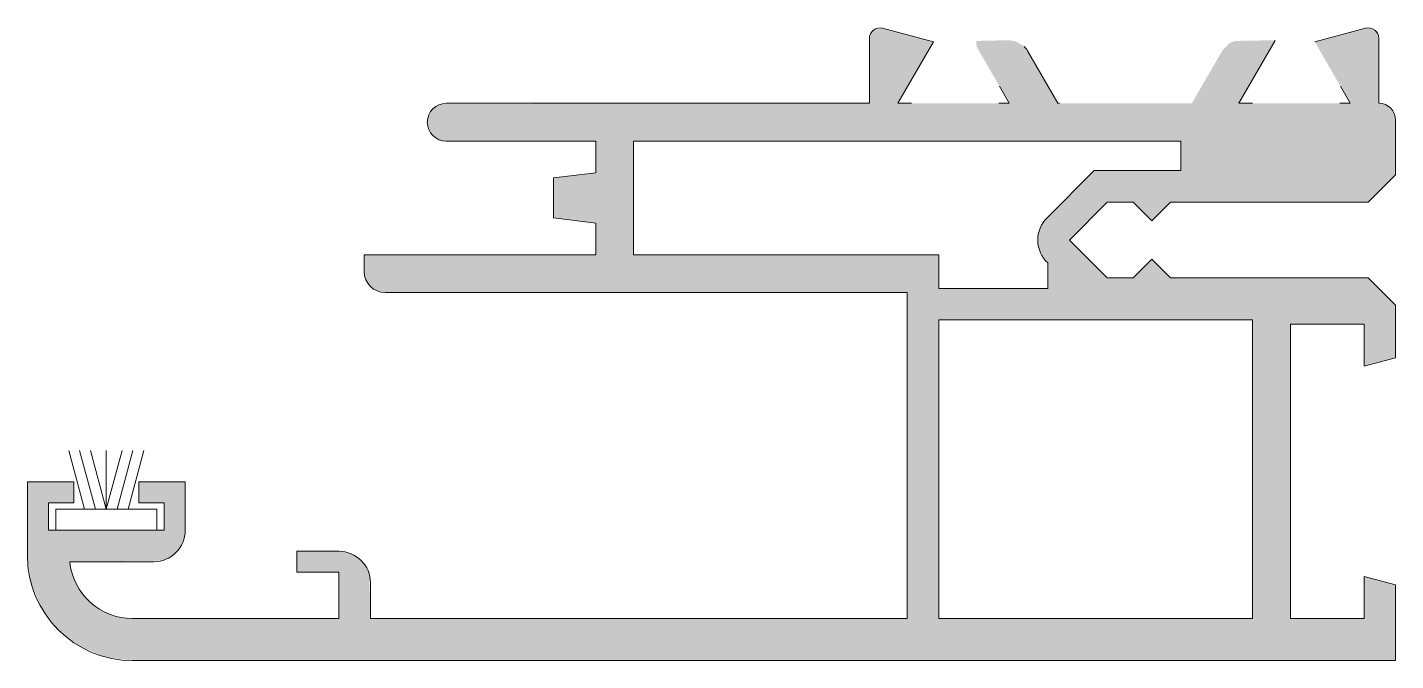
# Model space of a CAD drawing. Header units: metres. Extents: x -65 to 0, y 0 to 30.1.
import ezdxf

# ---------------------------------------------------------------- set-up
doc = ezdxf.new("R2010")
doc.units = ezdxf.units.M
doc.layers.add('A-DETL-GENF', color=92, linetype='Continuous', lineweight=18)

# ---------------------------------------------------------------- blocks, each defined once
blk = doc.blocks.new('31 Solarlux p_03 - 31Solarlux p_03-4738536-00_0 Basismaterialen')
at = {"layer": 'A-DETL-GENF'}
h = blk.add_hatch(color=256, dxfattribs=at)
h.paths.add_polyline_path([(-65, 5.975), (-65, 5), (-64.83, 3.706), (-64.33, 2.5), (-63.536, 1.464), (-62.5, 0.67), (-61.294, 0.17), (-60, 0), (0, 0), (0, 3.598), (-1.5, 4), (-1.5, 2), (-5, 2), (-5, 16), (-1.5, 16), (-1.5, 14), (0, 14.402), (0, 16.9), (-1.3, 18.2), (-10.7, 18.2), (-11.583, 19.083), (-12.466, 18.2), (-13.7, 18.2), (-15.5, 20), (-13.7, 21.8), (-12.466, 21.8), (-11.583, 20.917), (-10.7, 21.8), (-1.3, 21.8), (0, 23.1), (0, 25.7), (-0.107, 26.1), (-0.4, 26.393), (-0.8, 26.5), (-0.801, 29.591), (-0.946, 29.943), (-1.171, 30.072), (-1.429, 30.072), (-3.843, 29.426), (-2.154, 26.5), (-7.446, 26.5), (-5.725, 29.5), (-7.63, 29.466), (-7.871, 29.366), (-8.178, 29.078), (-8.284, 28.919), (-9.681, 26.5), (-16.044, 26.5), (-17.646, 29.207), (-18.02, 29.435), (-18.279, 29.49), (-18.354, 29.5), (-19.925, 29.466), (-19.906, 29.189), (-18.354, 26.5), (-23.646, 26.5), (-21.957, 29.426), (-24.371, 30.072), (-24.75, 30.022), (-24.933, 29.839), (-25, 29.589), (-25, 26.5), (-45.333, 26.469), (-45.55, 26.379), (-45.736, 26.236), (-45.879, 26.05), (-45.969, 25.833), (-46, 25.6), (-45.969, 25.367), (-45.879, 25.15), (-45.736, 24.964), (-45.55, 24.821), (-45.333, 24.731), (-45.1, 24.7), (-38, 24.7), (-38, 23.2), (-40, 22.95), (-40, 21.05), (-38, 20.8), (-38, 19.3), (-49, 19.3), (-48.966, 18.241), (-48.866, 18), (-48.707, 17.793), (-48.5, 17.634), (-48.259, 17.534), (-48, 17.5), (-23.2, 17.5), (-23.2, 2), (-48.7, 2), (-48.751, 4.088), (-48.901, 4.45), (-49.139, 4.761), (-49.45, 4.999), (-49.812, 5.149), (-50.2, 5.2), (-52.2, 5.2), (-52.2, 4.2), (-50.2, 4.2), (-50.2, 2), (-60, 2), (-60.728, 2.09), (-61.412, 2.353), (-62.012, 2.775), (-62.492, 3.33), (-62.823, 3.985), (-62.985, 4.7), (-58.612, 4.751), (-58.25, 4.901), (-57.939, 5.139), (-57.701, 5.45), (-57.53, 5.975), (-57.5, 6.2), (-57.5, 8.5), (-59.7, 8.5), (-59.7, 7.5), (-58.5, 7.5), (-58.5, 6.2), (-64, 6.2), (-64, 7.5), (-62.8, 7.5), (-62.8, 8.5), (-65, 8.5)])
h.paths.add_polyline_path([(-36.2, 19.3), (-36.2, 24.7), (-10.212, 24.7), (-10.212, 23.3), (-14.321, 23.3), (-16.773, 20.793), (-16.92, 20.483), (-16.993, 20.149), (-16.987, 19.807), (-16.905, 19.474), (-16.749, 19.17), (-16.528, 18.908), (-16.528, 17.7), (-21.7, 17.7), (-21.7, 19.3)])
h.paths.add_polyline_path([(-21.7, 5.975), (-21.7, 16.2), (-6.8, 16.2), (-6.8, 2), (-21.7, 2)])
for p, q in [((-21.957, 29.426), (-24.371, 30.072)), ((-1.429, 30.072), (-3.843, 29.426)), ((-25, 29.589), (-25, 26.5)), ((-23.646, 26.5), (-21.957, 29.426)), ((-7.446, 26.5), (-5.725, 29.482)), ((-0.8, 26.5), (-0.8, 29.589)), ((-16.044, 26.5), (-17.488, 29)), ((-18.825, 27.316), (-18.354, 26.5)), ((-2.625, 27.316), (-2.154, 26.5)), ((-25, 26.5), (-45.1, 26.5)), ((-23.006, 26.5), (-23.646, 26.5)), ((-18.354, 26.5), (-18.844, 26.5)), ((-15.969, 26.5), (-16.044, 26.5)), ((-6.806, 26.5), (-7.446, 26.5)), ((-2.154, 26.5), (-2.644, 26.5)), ((0, 23.1), (0, 25.7)), ((-45.1, 24.7), (-38, 24.7)), ((-38, 24.7), (-38, 23.2)), ((-36.2, 19.3), (-36.2, 24.7)), ((-36.2, 24.7), (-10.212, 24.7)), ((-10.212, 24.7), (-10.212, 23.3)), ((-38, 23.2), (-40, 22.95)), ((-40, 22.95), (-40, 21.05)), ((-14.321, 23.3), (-16.561, 21.061)), ((-10.212, 23.3), (-14.321, 23.3)), ((-1.3, 21.8), (0, 23.1)), ((-15.5, 20), (-13.7, 21.8)), ((-13.7, 21.8), (-12.466, 21.8)), ((-12.466, 21.8), (-11.583, 20.917)), ((-11.583, 20.917), (-10.7, 21.8)), ((-10.7, 21.8), (-1.3, 21.8)), ((-40, 21.05), (-38, 20.8)), ((-38, 20.8), (-38, 19.3)), ((-13.7, 18.2), (-15.5, 20)), ((-47.8, 19.3), (-49, 19.3)), ((-49, 19.3), (-49, 18.5)), ((-38, 19.3), (-47.8, 19.3)), ((-21.7, 19.3), (-36.2, 19.3)), ((-21.7, 17.7), (-21.7, 19.3)), ((-16.528, 18.908), (-16.528, 17.7)), ((-11.583, 19.083), (-12.466, 18.2)), ((-10.7, 18.2), (-11.583, 19.083)), ((-12.466, 18.2), (-13.7, 18.2)), ((-1.3, 18.2), (-10.7, 18.2)), ((0, 16.9), (-1.3, 18.2)), ((-16.528, 17.7), (-21.7, 17.7)), ((-48, 17.5), (-23.2, 17.5)), ((-23.2, 17.5), (-23.2, 2)), ((0, 14.402), (0, 16.9)), ((-21.7, 2), (-21.7, 16.2)), ((-21.7, 16.2), (-6.8, 16.2)), ((-6.8, 16.2), (-6.8, 2)), ((-5, 2), (-5, 16)), ((-5, 16), (-1.5, 16)), ((-1.5, 16), (-1.5, 14)), ((-1.5, 14), (0, 14.402)), ((-62.285, 7.2), (-63.036, 10)), ((-61.768, 7.2), (-62.518, 10)), ((-61.25, 7.2), (-62, 10)), ((-61.25, 7.2), (-61.25, 10)), ((-61.25, 7.2), (-60.5, 10)), ((-61.25, 7.2), (-60.5, 10)), ((-60.732, 7.2), (-59.982, 10)), ((-60.215, 7.2), (-59.464, 10)), ((-62.8, 8.5), (-65, 8.5)), ((-65, 8.5), (-65, 5)), ((-62.8, 7.5), (-62.8, 8.5)), ((-57.5, 8.5), (-59.7, 8.5)), ((-59.7, 8.5), (-59.7, 7.5)), ((-57.5, 6.2), (-57.5, 8.5)), ((-64, 6.2), (-64, 7.5)), ((-64, 7.5), (-62.8, 7.5)), ((-58.85, 7.2), (-63.65, 7.2)), ((-63.65, 7.2), (-63.65, 6.2)), ((-59.7, 7.5), (-58.5, 7.5)), ((-58.85, 6.2), (-58.85, 7.2)), ((-58.5, 7.5), (-58.5, 6.2)), ((-63.65, 6.2), (-64, 6.2)), ((-63.65, 6.2), (-58.85, 6.2)), ((-58.5, 6.2), (-58.85, 6.2)), ((-50.2, 5.2), (-52.2, 5.2)), ((-52.2, 5.2), (-52.2, 4.2)), ((-62.985, 4.7), (-59, 4.7)), ((-52.2, 4.2), (-50.2, 4.2)), ((-50.2, 4.2), (-50.2, 2)), ((0, 3.598), (-1.5, 4)), ((-1.5, 4), (-1.5, 2)), ((-48.7, 2), (-48.7, 3.7)), ((0, 0), (0, 3.598)), ((-50.2, 2), (-60, 2)), ((-23.2, 2), (-48.7, 2)), ((-6.8, 2), (-21.7, 2)), ((-1.5, 2), (-5, 2)), ((-60, 0), (0, 0))]:
    blk.add_line(p, q, dxfattribs=at)
for centre, radius, start, end in [((-24.5, 29.589), 0.5, 75, 180), ((-1.3, 29.589), 0.5, 360, 105), ((-18.354, 28.5), 1, 30, 45), ((-45.1, 25.6), 0.9, 90, 270), ((-0.8, 25.7), 0.8, 360, 90), ((-15.5, 20), 1.5, 135, 226.71576), ((-48, 18.5), 1, 180, 270), ((-59, 6.2), 1.5, 270, 0), ((-50.2, 3.7), 1.5, 360, 90), ((-60, 5), 5, 180, 270), ((-60, 5), 3, 185.73917, 270)]:
    blk.add_arc(centre, radius, start, end, dxfattribs=at)

msp = doc.modelspace()

# ---------------------------------------------------------------- block references
msp.add_blockref('31 Solarlux p_03 - 31Solarlux p_03-4738536-00_0 Basismaterialen', (0, 0))

doc.saveas('drawing.dxf')
